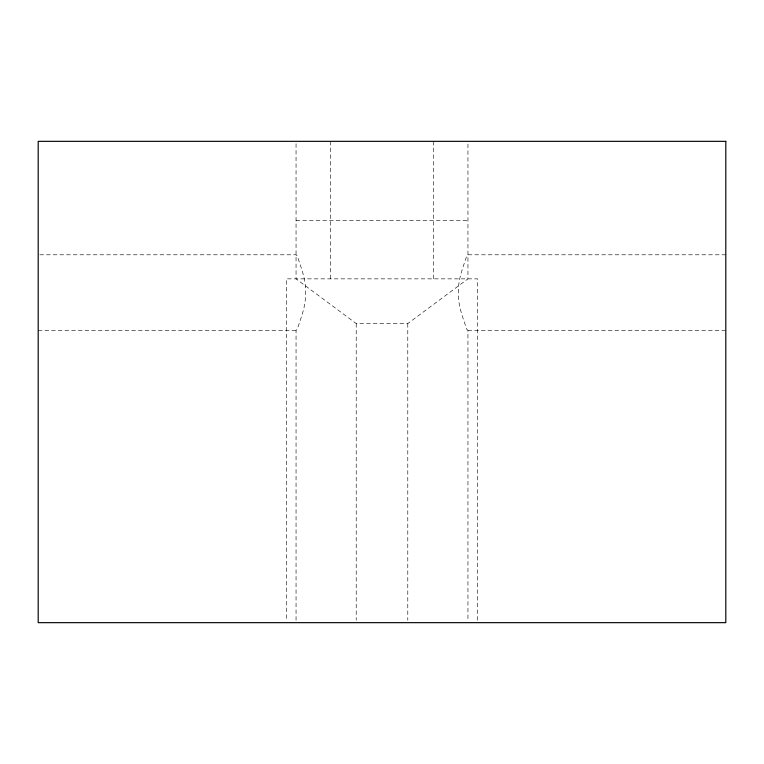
<?xml version="1.0" encoding="UTF-8"?>
<svg xmlns="http://www.w3.org/2000/svg" width="764" height="764" viewBox="0 0 764 764"><rect width="100%" height="100%" fill="white"/><g stroke="black" fill="none" stroke-linecap="round" stroke-linejoin="round"><path stroke-width="0.57" stroke-dasharray="3.82 2.86" d="M296.05 620.272L296.05 330.43L297.339 329.141C301.083 317.251 306.24 305.533 305.428 292.612C306.24 279.691 301.083 267.973 297.339 256.083L296.05 254.794L38.2 254.794M296.05 143.708L296.05 278.86L356.215 323.554L407.785 323.554L467.95 278.86L467.95 143.708M296.05 220.414L467.95 220.414M725.8 254.794L467.95 254.794L466.661 256.083C462.917 267.973 457.76 279.691 458.572 292.612C457.76 305.533 462.917 317.251 466.661 329.141L467.95 330.43L467.95 620.272M38.2 330.43L296.05 330.43M467.95 330.43L725.8 330.43M477.624 620.272L477.624 278.86L286.376 278.86L286.376 620.272M433.57 141.34L433.57 278.86M407.785 323.554L407.785 620.272M356.215 323.554L356.215 620.272M330.43 141.34L330.43 278.86"/><path stroke-width="1.15" d="M725.8 141.34L38.2 141.34L38.2 622.66L725.8 622.66L725.8 141.34"/></g></svg>
